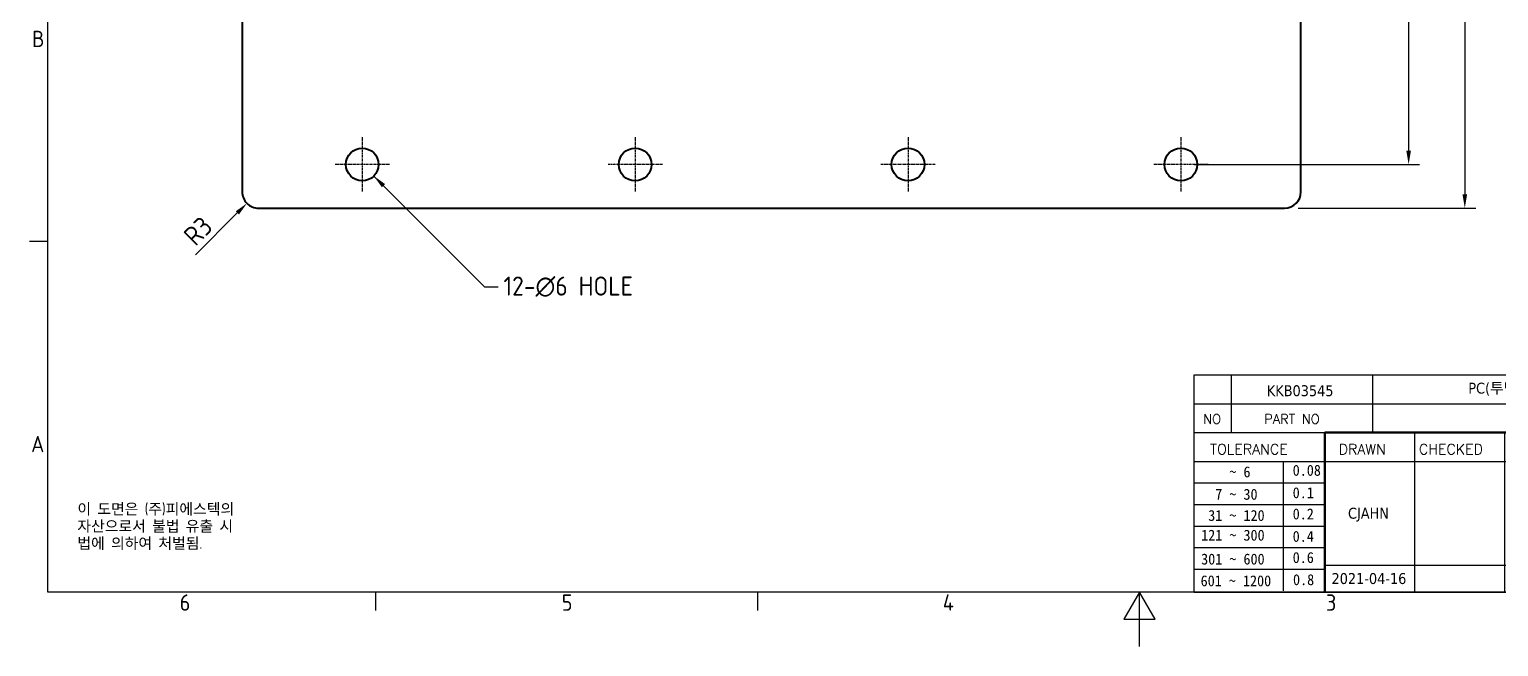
# Model space of a CAD drawing. Header units: millimetres. Extents: x 0 to 420, y 0 to 297.
# Drawn here: x 6.6 to 275.8, y 0 to 113.1 of the extents above; entities that cross this region are included whole.
import ezdxf
from ezdxf.enums import TextEntityAlignment as Align

# ---------------------------------------------------------------- set-up
doc = ezdxf.new("R2010")
doc.units = ezdxf.units.MM
doc.linetypes.add('CHAIN', pattern=[0.7087, 0.4724, -0.0591, 0.1181, -0.0591])
doc.layers.get('0').update_dxf_attribs({"color": 3, "lineweight": 25, "true_color": 0x00ff00})
for name, color, linetype, lineweight, true_color in [('가시적인 것(ISO)', 3, 'Continuous', 40, 0x00ff00), ('기호(ISO)', 5, 'Continuous', 25, 0x0000ff), ('제목(ISO)', 5, 'Continuous', 50, 0x0000ff), ('중심 표식(ISO)', 1, 'Continuous', 25, 0xff0000), ('치수(ISO)', 2, 'Continuous', 25, 0xffff00)]:
    doc.layers.add(name, color=color, linetype=linetype, lineweight=lineweight, true_color=true_color)
doc.layers.add('경계(ISO)', color=7, linetype='Continuous', lineweight=25)
doc.layers.add('해치(ISO)', color=7, linetype='Continuous', lineweight=18)
doc.styles.add('HAN_291', font='')
doc.styles.add('HAN_370', font='', dxfattribs={"width": 2})
doc.styles.add('RC_284', font='ROMANC.shx')
doc.styles.add('RC_287', font='ROMANC.shx')
doc.styles.add('RC_292', font='ROMANC.shx')
doc.styles.add('ROMANT_294', font='romant.shx')
doc.styles.add('문자 텍스트_PSTEK_POSCO', font='isocp.shx')
doc.styles.add('치수 텍스트_PSTEK_POSCO', font='isocp.shx')
doc.styles.add('텍스트 스타일198', font='tahoma.ttf')
doc.styles.add('텍스트 스타일333', font='ROMANC.shx', dxfattribs={"width": 0.800000011920929})
doc.styles.get('HAN_291').set_extended_font_data('GulimChe')
doc.styles.get('HAN_370').set_extended_font_data('GulimChe')
doc.dimstyles.new('치수_PSTEK_POSCO', dxfattribs={"dimtxt": 3.5, "dimasz": 2.5, "dimexe": 2, "dimexo": 2.5, "dimgap": 1, "dimtad": 1, "dimrnd": 1e-08, "dimdsep": 46, "dimtxsty": '치수 텍스트_PSTEK_POSCO', "dimcen": 0.09, "dimdle": 10, "dimclrd": 7, "dimclre": 7, "dimclrt": 2, "dimadec": 1, "dimazin": 2, "dimtfac": 1, "dimtmove": 0, "dimatfit": 3, "dimfxl": 1, "dimtolj": 1, "dimlwd": -1, "dimlwe": -1, "dimarcsym": 0})
doc.dimstyles.new('치수_PSTEK_POSCO$7', dxfattribs={"dimtxt": 3.5, "dimasz": 2.5, "dimexe": 2, "dimexo": 2.5, "dimgap": 1, "dimtad": 1, "dimrnd": 1e-08, "dimdsep": 46, "dimtxsty": '치수 텍스트_PSTEK_POSCO', "dimcen": 0.09, "dimdle": 10, "dimclrd": 7, "dimclre": 7, "dimclrt": 2, "dimadec": 1, "dimazin": 2, "dimtfac": 1, "dimtmove": 0, "dimatfit": 3, "dimfxl": 1, "dimtolj": 1, "dimlwd": -1, "dimlwe": -1, "dimarcsym": 0})

# ---------------------------------------------------------------- blocks, each defined once
blk = doc.blocks.new('경계 Default Border')
at = {"layer": '경계(ISO)'}
for p, q in [((10, 74.25000190734863), (6.599999666213989, 74.25000190734863)), ((70, 10), (70, 6.599999666213989)), ((140, 10), (140, 6.599999666213989))]:
    blk.add_line(p, q, dxfattribs=at)
at = {"layer": '경계(ISO)', "flags": 128}
for points in [[(10, 10), (10, 287.0000076293945), (410, 287.0000076293945), (410, 10), (10, 10)], [(210, 0), (210, 10), (207.1132469177246, 5), (212.8867530822754, 5), (210, 10)]]:
    blk.add_lwpolyline(points, dxfattribs=at)
at = {"layer": '경계(ISO)', "color": 2, "true_color": 0xffff00, "char_height": 3.00000011920929, "attachment_point": 7, "style": '문자 텍스트_PSTEK_POSCO'}
for s, insert in [('B', (7.078270083685684, 109.8463944559917)), ('A', (6.914400698149937, 35.61784856929444)), ('6', (34.14453946055966, 6.57139439638704)), ('5', (104.1445394605597, 6.57139439638704)), ('4', (173.9734701308116, 6.59999988079071)), ('3', (244.1685395229535, 6.57139439638704))]:
    blk.add_mtext(s, dxfattribs=dict(at, insert=insert))
blk = doc.blocks.new('제목 블록 PSTEK')
at = {"true_color": 0x848484}
for points in [[(317.2195697678507, 17.0593801673321), (322.0326348870767, 21.62682475217465), (322.2781991042243, 21.94392121864296), (317.0471853425802, 16.97985676345368), (318.7512090904202, 16.1899260703855), (316.0018030350395, 12.71868385740789), (316.3356552234328, 13.00206718743325), (318.9235935156908, 16.2694494742633)], [(321.9846681452406, 19.60711530335299), (321.4042753185749, 19.60711530335299), (321.4042753185749, 19.45905590879572), (321.9846681452406, 19.45905590879572)], [(324.6615819988275, 19.45905590879572), (325.4196460989604, 19.45905590879572), (325.4196460989604, 20.11051724484596), (325.2419748254881, 20.11051724484596), (325.2419748254881, 19.60711530335299), (324.4839107253602, 19.60711530335299), (324.4839107253602, 15.3430047401139), (322.1623394187076, 15.3430047401139), (322.1623394187076, 15.19494534555726), (324.6615819988275, 15.19494534555726)], [(328.2914414389548, 19.45905590879572), (329.4054050004294, 19.45905590879572), (329.4054050004294, 20.11051724484596), (329.2277337269622, 20.11051724484596), (329.2277337269622, 19.60711530335299), (328.1137701654877, 19.60711530335299), (328.1137701654877, 18.25543873810179), (328.2914414389548, 18.25543873810179)], [(332.5088862584528, 20.1105172448466), (332.3312149849806, 20.1105172448466), (332.3312149849806, 18.99741471888368), (332.5088862584528, 19.11081371413894)], [(335.6156307331414, 20.11051724484596), (335.2535118015555, 20.11051724484596), (334.2514536401189, 19.30614745124769), (335.4855464857051, 15.3430047401139), (333.1954852176545, 15.3430047401139), (333.2478643833523, 15.19494534555726), (335.6632177591723, 15.19494534555726), (334.4291249135862, 19.15808805669106)], [(328.2914414389548, 17.41554667867274), (329.4054050004294, 17.41554667867274), (329.4054050004294, 18.10737934354514), (329.2277337269622, 18.10737934354514), (329.2277337269622, 17.56360607323003), (328.1137701654877, 17.56360607323003), (328.1137701654877, 15.9944660761648), (328.2914414389548, 15.9944660761648)], [(332.5088862584528, 16.92964231796647), (332.3312149849806, 17.43186301645164), (332.3312149849806, 15.3430047401139), (330.0369607660135, 15.3430047401139), (330.0369607660135, 15.19494534555726), (332.5088862584528, 15.19494534555726)], [(329.5356972676428, 15.8464066816075), (329.3580259941756, 15.8464066816075), (329.3580259941756, 15.3430047401139), (325.8342124037171, 15.3430047401139), (325.8342124037171, 15.19494534555726), (329.5356972676428, 15.19494534555726)]]:
    blk.add_hatch(color=252, dxfattribs=at).paths.add_polyline_path(points)
at = {"true_color": 0x0000ff}
blk.add_hatch(color=5, dxfattribs=at).paths.add_polyline_path([(321.6183518841322, 17.4193704504104), (319.5281351041078, 18.24969419629727), (322.4505835294948, 22.02344462252142), (317.2195697678507, 17.0593801673321), (318.9235935156908, 16.2694494742633), (316.1741874603099, 12.79820726128571)])
at = {"true_color": 0xff0000}
h = blk.add_hatch(color=1, dxfattribs=at)
edge = h.paths.add_edge_path(flags=0)
edge.add_line((314.2242174273352, 19.60711530335299), (314.2242174273352, 17.00126995915134))
edge.add_line((314.2242174273352, 17.00126995915134), (314.3485873187598, 17.00126995915134))
edge.add_arc((314.3485873187598, 17.6527312952023), 0.6514613360509371, 270, 360)
edge.add_line((315.0000486548106, 17.6527312952023), (315.0000486548106, 18.95565396730211))
edge.add_arc((314.3485873187598, 18.95565396730212), 0.6514613360508712, 0, 90)
edge.add_line((314.3485873187598, 19.60711530335299), (314.2242174273352, 19.60711530335299))
edge = h.paths.add_edge_path()
edge.add_arc((314.9847713324306, 18.28938669179658), 1.969189947606664, 269.9999999999959, 450)
edge.add_line((314.9847713324306, 20.25857663940318), (311.7664314776902, 20.25857663940324))
edge.add_line((311.7664314776902, 20.25857663940324), (311.7664314776902, 15.3430047401139))
edge.add_line((311.7664314776902, 15.3430047401139), (314.2242174273352, 15.3430047401139))
edge.add_line((314.2242174273352, 15.3430047401139), (314.2242174273352, 16.32019674418991))
edge.add_line((314.2242174273352, 16.32019674418991), (314.9847713324307, 16.32019674418991))
at = {"true_color": 0x848484}
h = blk.add_hatch(color=252, dxfattribs=at)
edge = h.paths.add_edge_path()
edge.add_arc((314.9847713324309, 18.28938669179657), 1.969189947606666, 270, 406.8278729790604)
edge.add_arc((315.1624426058984, 18.1413272972396), 1.969189947606962, -90, 53.560984836317004, ccw=False)
edge.add_line((315.1624426058984, 16.17213734963263), (314.4018887008024, 16.17213734963263))
edge.add_line((314.4018887008024, 16.17213734963263), (314.4018887008024, 15.19494534555726))
edge.add_line((314.4018887008024, 15.19494534555726), (311.9441027511573, 15.19494534555726))
edge.add_line((311.9441027511573, 15.19494534555726), (311.9441027511573, 15.3430047401139))
edge.add_line((311.9441027511573, 15.3430047401139), (314.2242174273352, 15.3430047401139))
edge.add_line((314.2242174273352, 15.3430047401139), (314.2242174273352, 16.32019674418991))
edge.add_line((314.2242174273352, 16.32019674418991), (314.9847713324309, 16.32019674418991))
h = blk.add_hatch(color=252, dxfattribs=at)
edge = h.paths.add_edge_path()
edge.add_line((314.4018887008024, 19.45905590879572), (314.5262585922315, 19.45905590879572))
edge.add_arc((314.5262585922314, 18.80759457274939), 0.6514613360463194, 60.4189348879147, 90.00000000000318, ccw=False)
edge.add_arc((314.3485873187602, 18.95565396730057), 0.6514613360524251, 39.96992292766206, 90.00000000009999)
edge.add_line((314.3485873187591, 19.60711530335307), (314.2242174273352, 19.60711530335298))
edge.add_line((314.2242174273352, 19.60711530335299), (314.2242174273352, 17.00126995915134))
edge.add_line((314.2242174273352, 17.00126995915134), (314.3485873187591, 17.00126995915134))
edge.add_arc((314.3485873187568, 17.652731295233), 0.6514613360816299, 270.0000000002, 274.6930825552478)
edge.add_line((314.4018887008024, 17.0034541317032), (314.4018887008024, 19.45905590879572))
at = {"true_color": 0xff0000}
for points in [[(324.4839107253602, 19.60711530335299), (325.2419748254881, 19.60711530335299), (325.2419748254881, 20.25857663940324), (321.2266040451076, 20.25857663940324), (321.2266040451076, 19.60711530335299), (321.9846681452406, 19.60711530335299), (321.9846681452406, 15.3430047401139), (324.4839107253602, 15.3430047401139)], [(329.2277337269622, 20.25857663940324), (325.65654113025, 20.25857663940324), (325.65654113025, 15.3430047401139), (329.3580259941756, 15.3430047401139), (329.3580259941756, 15.9944660761648), (328.1137701654877, 15.9944660761648), (328.1137701654877, 17.56360607323003), (329.2277337269622, 17.56360607323003), (329.2277337269622, 18.25543873810179), (328.1137701654877, 18.25543873810179), (328.1137701654877, 19.60711530335299), (329.2277337269622, 19.60711530335299)], [(332.3312149849806, 20.25857663940324), (329.8592894925411, 20.25857663940324), (329.8592894925411, 15.3430047401139), (332.3312149849806, 15.3430047401139), (332.3312149849806, 17.4318630164523), (333.0701931098801, 15.3430047401139), (335.4855464857051, 15.3430047401139), (334.2514536401189, 19.30614745124769), (335.4379594596742, 20.25857663940324), (334.3071782107978, 20.25857663940324), (332.3312149849806, 18.99741471888304)]]:
    blk.add_hatch(color=1, dxfattribs=at).paths.add_polyline_path(points)
at = {"layer": '해치(ISO)', "true_color": 0x27d1fc}
h = blk.add_hatch(color=140, dxfattribs=at)
edge = h.paths.add_edge_path()
edge.add_ellipse((330.3660919371412, 20.15576403068321), major_axis=(9.100907360794343, 0), ratio=0.4069904968023172, start_angle=301.3098473703837, end_angle=507.7436900681698)
edge.add_ellipse((331.5340919371412, 20.4634168429492), major_axis=(-9.82350664112931, 0), ratio=0.3942600559756514, start_angle=111.51207141178469, end_angle=334.47025347086895, ccw=False)
edge.add_line((335.1363447531188, 16.8601935978785), (335.0955236905705, 16.99119398620872))
at = {"color": 180, "true_color": 0x3f00ff}
for p, q in [((182.475792979055, 11.79100474011392), (182.4757929790549, 51.56524660363496)), ((182.4757929790549, 51.56524660363496), (372.4757929537551, 51.56524660363496)), ((189.2651435055721, 51.56524660363496), (189.2651435055722, 41.00524660363494)), ((215.2152739891528, 41.00524660363494), (215.2152739891528, 51.56524660363496)), ((280.8758854511282, 51.56524660363496), (280.8758854511282, 41.00524660363494)), ((310.0881549537552, 51.56524660363496), (310.0881549537553, 41.00524660363494)), ((316.9044520275131, 51.56524660363496), (316.9044520275127, 41.00524660363494)), ((338.4566026226726, 51.56524660363496), (338.4566026226727, 41.00524660363494)), ((372.4757929537551, 51.56524660363496), (372.4757929537551, 11.79100474011389)), ((182.475792979055, 46.2852466036349), (372.4757929537551, 46.28524660363492)), ((182.475792979055, 41.00524660363493), (206.451475290024, 41.00524660363493)), ((222.9401812389276, 11.79100474011392), (222.9401812389276, 41.00524660363494)), ((239.4288871878316, 11.79100474011392), (239.4288871878316, 41.00524660363494)), ((255.9175931367356, 11.79100474011392), (255.9175931367356, 41.00524660363494)), ((268.6918866058747, 41.00524660363494), (268.6918866058747, 30.44524660363498)), ((280.8758854511282, 41.00524660363494), (280.8758854511282, 25.16524660363502)), ((310.088154953755, 41.00524660363494), (310.088154953755, 11.79100474011392)), ((182.475792979055, 35.72524660363497), (206.451475290024, 35.72524660363497)), ((198.8621818849491, 12.02524660363491), (198.8621818849491, 35.72524660363497)), ((206.451475290024, 35.72524660363497), (372.4757929537551, 35.72524660363497)), ((182.475792979055, 31.77524660363492), (206.451475290024, 31.77524660363492)), ((255.917593136736, 30.44524660363498), (372.4757929537552, 30.44524660363501)), ((182.475792979055, 27.82524660363487), (206.451475290024, 27.82524660363487)), ((255.9175931367359, 25.16524660363502), (372.4757929537552, 25.165246603635)), ((268.6918866058744, 25.16524660363502), (268.6918866058744, 11.79100474011392)), ((182.475792979055, 23.87524660363505), (206.451475290024, 23.87524660363505)), ((182.475792979055, 19.92524660363478), (206.451475290024, 19.92524660363478)), ((255.9175931367359, 19.88524660363481), (310.0881549537553, 19.88524660363481)), ((206.451475290024, 16.74100474011396), (255.9175931367359, 16.74100474011396)), ((182.475792979055, 15.97524660363496), (206.451475290024, 15.97524660363496)), ((182.475792979055, 11.79100474011392), (372.4757929537551, 11.79100474011389))]:
    blk.add_line(p, q, dxfattribs=at)
at = {"color": 7, "lineweight": 50}
for p, q in [((206.4514752900237, 11.79100474011392), (206.4514752900237, 41.00524660363494)), ((206.451475290024, 41.00524660363494), (372.4757929537551, 41.00524660363496))]:
    blk.add_line(p, q, dxfattribs=at)
at = {"color": 7}
for p, q in [((322.2781991042243, 21.94392121864296), (317.0471853425802, 16.97985676345368)), ((322.4505835294948, 22.02344462252142), (317.2195697678507, 17.0593801673321)), ((317.2195697678507, 17.0593801673321), (322.0326348870767, 21.62682475217465)), ((319.5281351041078, 18.24969419629727), (322.4505835294948, 22.02344462252142)), ((322.0326348870767, 21.62682475217465), (322.2781991042243, 21.94392121864296)), ((311.7664314776902, 20.25900474011391), (311.7664314776902, 15.34300474011391)), ((314.9847713324309, 20.25857663940324), (311.7664314776902, 20.25857663940324)), ((314.9847713324309, 20.25857663940324), (311.7664314776902, 20.25857663940324)), ((311.7664314776902, 20.25857663940324), (311.7664314776902, 15.3430047401139)), ((314.2242174273352, 17.00126995915134), (314.2242174273352, 19.60711530335299)), ((314.2242174273352, 19.60711530335299), (314.3485873187591, 19.60711530335299)), ((314.3485873187591, 19.60711530335299), (314.2242174273352, 19.60711530335299)), ((314.2242174273352, 19.60711530335299), (314.2242174273352, 17.00126995915134)), ((314.2242174273352, 17.00126995915134), (314.2242174273352, 19.60711530335299)), ((314.2242174273352, 19.60711530335299), (314.3485873187591, 19.60711530335299)), ((314.4018887008024, 19.45905590879572), (314.5262585922314, 19.45905590879572)), ((314.4018887008024, 17.0034541317032), (314.4018887008024, 19.45905590879572)), ((315.0000486548106, 18.95565396730275), (315.0000486548106, 17.65273129520161)), ((315.0000486548106, 18.95565396730275), (315.0000486548106, 17.65273129520161)), ((325.2419748254881, 20.25857663940324), (321.2266040451076, 20.25857663940324)), ((321.2266040451076, 20.25857663940324), (321.2266040451076, 19.60711530335299)), ((325.2419748254881, 20.25857663940324), (321.2266040451076, 20.25857663940324)), ((321.2266040451076, 20.25857663940324), (321.2266040451076, 19.60711530335299)), ((321.2266040451076, 19.60711530335299), (321.9846681452406, 19.60711530335299)), ((321.2266040451076, 19.60711530335299), (321.9846681452406, 19.60711530335299)), ((321.4042753185749, 19.60711530335299), (321.4042753185749, 19.45905590879572)), ((321.9846681452406, 19.60711530335299), (321.4042753185749, 19.60711530335299)), ((321.4042753185749, 19.45905590879572), (321.9846681452406, 19.45905590879572)), ((321.9846681452406, 19.60711530335299), (321.9846681452406, 15.3430047401139)), ((321.9846681452406, 19.45905590879572), (321.9846681452406, 19.60711530335299)), ((321.9846681452406, 19.60711530335299), (321.9846681452406, 15.3430047401139)), ((324.4839107253602, 19.60711530335299), (325.2419748254881, 19.60711530335299)), ((324.4839107253602, 15.3430047401139), (324.4839107253602, 19.60711530335299)), ((325.2419748254881, 19.60711530335299), (324.4839107253602, 19.60711530335299)), ((324.4839107253602, 19.60711530335299), (324.4839107253602, 15.3430047401139)), ((324.4839107253602, 19.60711530335299), (325.2419748254881, 19.60711530335299)), ((324.4839107253602, 15.3430047401139), (324.4839107253602, 19.60711530335299)), ((324.6615819988275, 19.45905590879572), (325.4196460989604, 19.45905590879572)), ((324.6615819988275, 15.19494534555726), (324.6615819988275, 19.45905590879572)), ((325.2419748254881, 19.60711530335299), (325.2419748254881, 20.25857663940324)), ((325.2419748254881, 19.60711530335299), (325.2419748254881, 20.25857663940324)), ((325.4196460989604, 20.11051724484596), (325.2419748254881, 20.11051724484596)), ((325.2419748254881, 20.11051724484596), (325.2419748254881, 19.60711530335299)), ((325.4196460989604, 19.45905590879572), (325.4196460989604, 20.11051724484596)), ((329.2277337269622, 20.25857663940324), (325.65654113025, 20.25857663940324)), ((325.65654113025, 20.25857663940324), (325.65654113025, 15.3430047401139)), ((325.65654113025, 20.25857663940324), (325.65654113025, 15.3430047401139)), ((329.2277337269622, 20.25857663940324), (325.65654113025, 20.25857663940324)), ((328.1137701654877, 18.25543873810179), (328.1137701654877, 19.60711530335299)), ((328.1137701654877, 19.60711530335299), (329.2277337269622, 19.60711530335299)), ((329.2277337269622, 19.60711530335299), (328.1137701654877, 19.60711530335299)), ((328.1137701654877, 19.60711530335299), (328.1137701654877, 18.25543873810179)), ((328.1137701654877, 18.25543873810179), (328.1137701654877, 19.60711530335299)), ((328.1137701654877, 19.60711530335299), (329.2277337269622, 19.60711530335299)), ((328.2914414389548, 18.25543873810179), (328.2914414389548, 19.45905590879572)), ((328.2914414389548, 19.45905590879572), (329.4054050004294, 19.45905590879572)), ((329.2277337269622, 19.60711530335299), (329.2277337269622, 20.25857663940324)), ((329.2277337269622, 19.60711530335299), (329.2277337269622, 20.25857663940324)), ((329.4054050004294, 20.11051724484596), (329.2277337269622, 20.11051724484596)), ((329.2277337269622, 20.11051724484596), (329.2277337269622, 19.60711530335299)), ((329.4054050004294, 19.45905590879572), (329.4054050004294, 20.11051724484596)), ((332.3312149849806, 20.25857663940324), (329.8592894925411, 20.25857663940324)), ((329.8592894925411, 20.25857663940324), (329.8592894925411, 15.3430047401139)), ((329.8592894925411, 20.25857663940324), (329.8592894925411, 15.3430047401139)), ((332.3312149849806, 20.25857663940324), (329.8592894925411, 20.25857663940324)), ((334.3071782107978, 20.25857663940324), (332.3312149849806, 18.99741471888304)), ((332.3312149849806, 18.99741471888304), (332.3312149849806, 20.25857663940324)), ((334.3071782107978, 20.25857663940324), (332.3312149849806, 18.99741471888304)), ((332.3312149849806, 18.99741471888304), (332.3312149849806, 20.25857663940324)), ((332.5088862584528, 20.1105172448466), (332.3312149849806, 20.1105172448466)), ((332.3312149849806, 20.1105172448466), (332.3312149849806, 18.99741471888368)), ((332.3312149849806, 18.99741471888368), (332.5088862584528, 19.11081371413894)), ((332.5088862584528, 19.11081371413894), (332.5088862584528, 20.1105172448466)), ((334.2514536401189, 19.30614745124769), (335.4379594596742, 20.25857663940324)), ((334.2514536401189, 19.30614745124769), (335.4379594596742, 20.25857663940324)), ((335.2535118015555, 20.11051724484596), (334.2514536401189, 19.30614745124769)), ((335.4855464857051, 15.3430047401139), (334.2514536401189, 19.30614745124769)), ((334.2514536401189, 19.30614745124769), (335.4855464857051, 15.3430047401139)), ((335.4855464857051, 15.3430047401139), (334.2514536401189, 19.30614745124769)), ((335.4379594596742, 20.25857663940324), (334.3071782107978, 20.25857663940324)), ((335.4379594596742, 20.25857663940324), (334.3071782107978, 20.25857663940324)), ((334.4291249135862, 19.15808805669104), (335.6156307331414, 20.11051724484596)), ((335.6632177591723, 15.19494534555726), (334.4291249135862, 19.15808805669104)), ((335.6156307331414, 20.11051724484596), (335.2535118015555, 20.11051724484596)), ((314.3485873187591, 17.00126995915134), (314.2242174273352, 17.00126995915134)), ((314.2242174273352, 17.00126995915134), (314.3485873187591, 17.00126995915134)), ((314.3485873187591, 17.00126995915134), (314.2242174273352, 17.00126995915134)), ((314.2242174273352, 16.32019674418991), (314.9847713324309, 16.32019674418991)), ((314.2242174273352, 15.3430047401139), (314.2242174273352, 16.32019674418991)), ((314.9847713324309, 16.32019674418991), (314.2242174273352, 16.32019674418991)), ((314.2242174273352, 16.32019674418991), (314.2242174273352, 15.3430047401139)), ((314.2242174273352, 16.32019674418991), (314.9847713324309, 16.32019674418991)), ((314.2242174273352, 15.3430047401139), (314.2242174273352, 16.32019674418991)), ((314.4018887008024, 16.17213734963263), (315.162442605898, 16.17213734963263)), ((314.4018887008024, 15.19494534555726), (314.4018887008024, 16.17213734963263)), ((318.7512090904202, 16.1899260703855), (316.0018030350395, 12.71868385740789)), ((316.1741874603099, 12.79820726128571), (321.6183518841322, 17.4193704504104)), ((318.9235935156908, 16.2694494742633), (316.1741874603099, 12.79820726128571)), ((316.3356552234328, 13.00206718743325), (318.9235935156908, 16.2694494742633)), ((317.0471853425802, 16.97985676345368), (318.7512090904202, 16.1899260703855)), ((318.9235935156908, 16.2694494742633), (317.2195697678507, 17.0593801673321)), ((317.2195697678507, 17.0593801673321), (318.9235935156908, 16.2694494742633)), ((321.6183518841322, 17.4193704504104), (319.5281351041078, 18.24969419629727)), ((329.2277337269622, 18.25543873810179), (328.1137701654877, 18.25543873810179)), ((328.1137701654877, 18.25543873810179), (328.2914414389548, 18.25543873810179)), ((329.2277337269622, 18.25543873810179), (328.1137701654877, 18.25543873810179)), ((328.1137701654877, 17.56360607323003), (329.2277337269622, 17.56360607323003)), ((328.1137701654877, 15.9944660761648), (328.1137701654877, 17.56360607323003)), ((329.2277337269622, 17.56360607323003), (328.1137701654877, 17.56360607323003)), ((328.1137701654877, 17.56360607323003), (328.1137701654877, 15.9944660761648)), ((328.1137701654877, 17.56360607323003), (329.2277337269622, 17.56360607323003)), ((328.1137701654877, 15.9944660761648), (328.1137701654877, 17.56360607323003)), ((328.2914414389548, 15.9944660761648), (328.2914414389548, 17.41554667867274)), ((328.2914414389548, 17.41554667867274), (329.4054050004294, 17.41554667867274)), ((329.2277337269622, 17.56360607323003), (329.2277337269622, 18.25543873810179)), ((329.2277337269622, 17.56360607323003), (329.2277337269622, 18.25543873810179)), ((329.4054050004294, 18.10737934354514), (329.2277337269622, 18.10737934354514)), ((329.2277337269622, 18.10737934354514), (329.2277337269622, 17.56360607323003)), ((329.4054050004294, 17.41554667867274), (329.4054050004294, 18.10737934354514)), ((332.3312149849806, 17.4318630164523), (333.0701931098801, 15.3430047401139)), ((332.3312149849806, 15.3430047401139), (332.3312149849806, 17.4318630164523)), ((332.5088862584528, 16.92964231796647), (332.3312149849806, 17.43186301645164)), ((332.3312149849806, 17.43186301645164), (332.3312149849806, 15.3430047401139)), ((332.3312149849806, 17.4318630164523), (333.0701931098801, 15.3430047401139)), ((332.3312149849806, 15.3430047401139), (332.3312149849806, 17.4318630164523)), ((332.5088862584528, 15.19494534555726), (332.5088862584528, 16.92964231796647)), ((345.0447381189468, 17.50375595811051), (344.9867755289346, 17.689895936919)), ((311.7664314776902, 15.3430047401139), (314.2242174273352, 15.3430047401139)), ((311.7664314776902, 15.3430047401139), (314.2242174273352, 15.3430047401139)), ((314.2242174273352, 15.3430047401139), (311.9441027511573, 15.3430047401139)), ((311.9441027511573, 15.3430047401139), (311.9441027511573, 15.19494534555726)), ((311.9441027511573, 15.19494534555726), (314.4018887008024, 15.19494534555726)), ((321.9846681452406, 15.3430047401139), (324.4839107253602, 15.3430047401139)), ((321.9846681452406, 15.3430047401139), (324.4839107253602, 15.3430047401139)), ((324.4839107253602, 15.3430047401139), (322.1623394187076, 15.3430047401139)), ((322.1623394187076, 15.3430047401139), (322.1623394187076, 15.19494534555726)), ((322.1623394187076, 15.19494534555726), (324.6615819988275, 15.19494534555726)), ((325.65654113025, 15.3430047401139), (329.3580259941756, 15.3430047401139)), ((325.65654113025, 15.3430047401139), (329.3580259941756, 15.3430047401139)), ((329.3580259941756, 15.3430047401139), (325.8342124037171, 15.3430047401139)), ((325.8342124037171, 15.3430047401139), (325.8342124037171, 15.19494534555726)), ((325.8342124037171, 15.19494534555726), (329.5356972676428, 15.19494534555726)), ((329.3580259941756, 15.9944660761648), (328.1137701654877, 15.9944660761648)), ((328.1137701654877, 15.9944660761648), (328.2914414389548, 15.9944660761648)), ((329.3580259941756, 15.9944660761648), (328.1137701654877, 15.9944660761648)), ((329.3580259941756, 15.3430047401139), (329.3580259941756, 15.9944660761648)), ((329.3580259941756, 15.3430047401139), (329.3580259941756, 15.9944660761648)), ((329.5356972676428, 15.8464066816075), (329.3580259941756, 15.8464066816075)), ((329.3580259941756, 15.8464066816075), (329.3580259941756, 15.3430047401139)), ((329.5356972676428, 15.19494534555726), (329.5356972676428, 15.8464066816075)), ((329.8592894925411, 15.3430047401139), (332.3312149849806, 15.3430047401139)), ((329.8592894925411, 15.3430047401139), (332.3312149849806, 15.3430047401139)), ((332.3312149849806, 15.3430047401139), (330.0369607660135, 15.3430047401139)), ((330.0369607660135, 15.3430047401139), (330.0369607660135, 15.19494534555726)), ((330.0369607660135, 15.19494534555726), (332.5088862584528, 15.19494534555726)), ((333.0701931098801, 15.3430047401139), (335.4855464857051, 15.3430047401139)), ((333.0701931098801, 15.3430047401139), (335.4855464857051, 15.3430047401139)), ((335.4855464857051, 15.3430047401139), (333.1954852176545, 15.3430047401139)), ((333.1954852176545, 15.3430047401139), (333.2478643833523, 15.19494534555726)), ((333.2478643833523, 15.19494534555726), (335.6632177591723, 15.19494534555726)), ((316.0018030350395, 12.71868385740789), (316.3356552234328, 13.00206718743325))]:
    blk.add_line(p, q, dxfattribs=at)
at = {"color": 5, "true_color": 0x0000ff}
for p, q in [((322.4505835294948, 22.02344462252142), (317.2195697678507, 17.0593801673321)), ((319.5281351041078, 18.24969419629727), (322.4505835294948, 22.02344462252142)), ((316.1741874603099, 12.79820726128571), (321.6183518841322, 17.4193704504104)), ((318.9235935156908, 16.2694494742633), (316.1741874603099, 12.79820726128571)), ((317.2195697678507, 17.0593801673321), (318.9235935156908, 16.2694494742633)), ((321.6183518841322, 17.4193704504104), (319.5281351041078, 18.24969419629727))]:
    blk.add_line(p, q, dxfattribs=at)
at = {"color": 1, "true_color": 0xff0000}
for p, q in [((314.9847713324309, 20.25857663940324), (311.7664314776902, 20.25857663940324)), ((311.7664314776902, 20.25857663940324), (311.7664314776902, 15.3430047401139)), ((314.2242174273352, 17.00126995915134), (314.2242174273352, 19.60711530335299)), ((314.2242174273352, 19.60711530335299), (314.3485873187591, 19.60711530335299)), ((315.0000486548106, 18.95565396730275), (315.0000486548106, 17.65273129520161)), ((325.2419748254881, 20.25857663940324), (321.2266040451076, 20.25857663940324)), ((321.2266040451076, 20.25857663940324), (321.2266040451076, 19.60711530335299)), ((321.2266040451076, 19.60711530335299), (321.9846681452406, 19.60711530335299)), ((321.9846681452406, 19.60711530335299), (321.9846681452406, 15.3430047401139)), ((324.4839107253602, 19.60711530335299), (325.2419748254881, 19.60711530335299)), ((324.4839107253602, 15.3430047401139), (324.4839107253602, 19.60711530335299)), ((325.2419748254881, 19.60711530335299), (325.2419748254881, 20.25857663940324)), ((329.2277337269622, 20.25857663940324), (325.65654113025, 20.25857663940324)), ((325.65654113025, 20.25857663940324), (325.65654113025, 15.3430047401139)), ((328.1137701654877, 18.25543873810179), (328.1137701654877, 19.60711530335299)), ((328.1137701654877, 19.60711530335299), (329.2277337269622, 19.60711530335299)), ((329.2277337269622, 19.60711530335299), (329.2277337269622, 20.25857663940324)), ((332.3312149849806, 20.25857663940324), (329.8592894925411, 20.25857663940324)), ((329.8592894925411, 20.25857663940324), (329.8592894925411, 15.3430047401139)), ((334.3071782107978, 20.25857663940324), (332.3312149849806, 18.99741471888304)), ((332.3312149849806, 18.99741471888304), (332.3312149849806, 20.25857663940324)), ((334.2514536401189, 19.30614745124769), (335.4379594596742, 20.25857663940324)), ((335.4855464857051, 15.3430047401139), (334.2514536401189, 19.30614745124769)), ((335.4379594596742, 20.25857663940324), (334.3071782107978, 20.25857663940324)), ((314.3485873187591, 17.00126995915134), (314.2242174273352, 17.00126995915134)), ((314.2242174273352, 16.32019674418991), (314.9847713324309, 16.32019674418991)), ((314.2242174273352, 15.3430047401139), (314.2242174273352, 16.32019674418991)), ((329.2277337269622, 18.25543873810179), (328.1137701654877, 18.25543873810179)), ((328.1137701654877, 17.56360607323003), (329.2277337269622, 17.56360607323003)), ((328.1137701654877, 15.9944660761648), (328.1137701654877, 17.56360607323003)), ((329.2277337269622, 17.56360607323003), (329.2277337269622, 18.25543873810179)), ((332.3312149849806, 17.4318630164523), (333.0701931098801, 15.3430047401139)), ((332.3312149849806, 15.3430047401139), (332.3312149849806, 17.4318630164523)), ((311.7664314776902, 15.3430047401139), (314.2242174273352, 15.3430047401139)), ((321.9846681452406, 15.3430047401139), (324.4839107253602, 15.3430047401139)), ((325.65654113025, 15.3430047401139), (329.3580259941756, 15.3430047401139)), ((329.3580259941756, 15.9944660761648), (328.1137701654877, 15.9944660761648)), ((329.3580259941756, 15.3430047401139), (329.3580259941756, 15.9944660761648)), ((329.8592894925411, 15.3430047401139), (332.3312149849806, 15.3430047401139)), ((333.0701931098801, 15.3430047401139), (335.4855464857051, 15.3430047401139))]:
    blk.add_line(p, q, dxfattribs=at)
at = {"color": 7}
for centre, radius, start, end in [((314.3485873187598, 18.95565396730211), 0.6514613360508712, 0, 90), ((314.3485873187602, 18.95565396730057), 0.6514613360524251, 39.96992292766117, 90), ((314.3485873187598, 18.95565396730212), 0.6514613360508712, 0, 90), ((314.5262585922314, 18.80759457274939), 0.6514613360463193, 60.41893488791137, 90), ((314.9847713324309, 18.28938669179658), 1.969189947606665, 270, 90), ((314.9847713324309, 18.28938669179658), 1.969189947606665, 270, 90), ((314.9847713324307, 18.2893866917965), 1.969189947606594, 270, 46.82787297909833), ((315.1624426058984, 18.1413272972396), 1.969189947606961, 270, 53.56098483636067), ((314.3485873187597, 17.65273129520228), 0.6514613360509381, 270, 0), ((314.3485873187598, 17.6527312952023), 0.6514613360509381, 270, 0), ((314.3485873187568, 17.652731295233), 0.6514613360816299, 270, 274.6930825552478)]:
    blk.add_arc(centre, radius, start, end, dxfattribs=at)
at = {"color": 1, "true_color": 0xff0000}
for centre, radius, start, end in [((314.3485873187598, 18.95565396730211), 0.6514613360508712, 0, 90), ((314.9847713324309, 18.28938669179657), 1.969189947606665, 270, 90), ((314.3485873187598, 17.6527312952023), 0.6514613360509381, 270, 0)]:
    blk.add_arc(centre, radius, start, end, dxfattribs=at)
at = {"layer": '제목(ISO)', "lineweight": 18}
blk.add_line((182.475792979055, 35.72500474011393), (182.475792979055, 11.79100474011392), dxfattribs=at)
at = {"layer": '제목(ISO)'}
for p, q in [((322.2781991042243, 21.94392121864296), (317.0471853425802, 16.97985676345368)), ((322.4505835294948, 22.02344462252142), (317.2195697678507, 17.0593801673321)), ((317.2195697678507, 17.0593801673321), (322.0326348870767, 21.62682475217465)), ((319.5281351041078, 18.24969419629727), (322.4505835294948, 22.02344462252142)), ((322.0326348870767, 21.62682475217465), (322.2781991042243, 21.94392121864296)), ((314.9847713324306, 20.25857663940324), (311.7664314776902, 20.25857663940324)), ((311.7664314776902, 20.25857663940324), (311.7664314776902, 15.3430047401139)), ((314.2242174273352, 17.00126995915134), (314.2242174273352, 19.60711530335299)), ((314.2242174273352, 19.60711530335299), (314.3485873187598, 19.60711530335299)), ((314.3485873187591, 19.60711530335299), (314.2242174273352, 19.60711530335299)), ((314.2242174273352, 19.60711530335299), (314.2242174273352, 17.00126995915134)), ((314.4018887008024, 19.45905590879572), (314.5262585922314, 19.45905590879572)), ((314.4018887008024, 17.0034541317032), (314.4018887008024, 19.45905590879572)), ((315.0000486548106, 18.95565396730211), (315.0000486548106, 17.6527312952023)), ((325.2419748254881, 20.25857663940324), (321.2266040451076, 20.25857663940324)), ((321.2266040451076, 20.25857663940324), (321.2266040451076, 19.60711530335299)), ((321.2266040451076, 19.60711530335299), (321.9846681452406, 19.60711530335299)), ((321.9846681452406, 19.60711530335299), (321.4042753185749, 19.60711530335299)), ((321.4042753185749, 19.60711530335299), (321.4042753185749, 19.45905590879572)), ((321.4042753185749, 19.45905590879572), (321.9846681452406, 19.45905590879572)), ((321.9846681452406, 19.60711530335299), (321.9846681452406, 15.3430047401139)), ((321.9846681452406, 19.45905590879572), (321.9846681452406, 19.60711530335299)), ((324.4839107253602, 19.60711530335299), (325.2419748254881, 19.60711530335299)), ((324.4839107253602, 15.3430047401139), (324.4839107253602, 19.60711530335299)), ((325.2419748254881, 19.60711530335299), (324.4839107253602, 19.60711530335299)), ((324.4839107253602, 19.60711530335299), (324.4839107253602, 15.3430047401139)), ((324.6615819988275, 19.45905590879572), (325.4196460989604, 19.45905590879572)), ((324.6615819988275, 15.19494534555726), (324.6615819988275, 19.45905590879572)), ((325.2419748254881, 19.60711530335299), (325.2419748254881, 20.25857663940324)), ((325.4196460989604, 20.11051724484596), (325.2419748254881, 20.11051724484596)), ((325.2419748254881, 20.11051724484596), (325.2419748254881, 19.60711530335299)), ((325.4196460989604, 19.45905590879572), (325.4196460989604, 20.11051724484596)), ((329.2277337269622, 20.25857663940324), (325.65654113025, 20.25857663940324)), ((325.65654113025, 20.25857663940324), (325.65654113025, 15.3430047401139)), ((328.1137701654877, 18.25543873810179), (328.1137701654877, 19.60711530335299)), ((328.1137701654877, 19.60711530335299), (329.2277337269622, 19.60711530335299)), ((329.2277337269622, 19.60711530335299), (328.1137701654877, 19.60711530335299)), ((328.1137701654877, 19.60711530335299), (328.1137701654877, 18.25543873810179)), ((328.2914414389548, 19.45905590879572), (329.4054050004294, 19.45905590879572)), ((328.2914414389548, 18.25543873810179), (328.2914414389548, 19.45905590879572)), ((329.2277337269622, 19.60711530335299), (329.2277337269622, 20.25857663940324)), ((329.4054050004294, 20.11051724484596), (329.2277337269622, 20.11051724484596)), ((329.2277337269622, 20.11051724484596), (329.2277337269622, 19.60711530335299)), ((329.4054050004294, 19.45905590879572), (329.4054050004294, 20.11051724484596)), ((332.3312149849806, 20.25857663940324), (329.8592894925411, 20.25857663940324)), ((329.8592894925411, 20.25857663940324), (329.8592894925411, 15.3430047401139)), ((334.3071782107978, 20.25857663940324), (332.3312149849806, 18.99741471888304)), ((332.3312149849806, 18.99741471888304), (332.3312149849806, 20.25857663940324)), ((332.5088862584528, 20.1105172448466), (332.3312149849806, 20.1105172448466)), ((332.3312149849806, 20.1105172448466), (332.3312149849806, 18.99741471888368)), ((332.3312149849806, 18.99741471888368), (332.5088862584528, 19.11081371413894)), ((332.5088862584528, 19.11081371413894), (332.5088862584528, 20.1105172448466)), ((334.2514536401189, 19.30614745124769), (335.4379594596742, 20.25857663940324)), ((335.2535118015555, 20.11051724484596), (334.2514536401189, 19.30614745124769)), ((335.4855464857051, 15.3430047401139), (334.2514536401189, 19.30614745124769)), ((334.2514536401189, 19.30614745124769), (335.4855464857051, 15.3430047401139)), ((335.4379594596742, 20.25857663940324), (334.3071782107978, 20.25857663940324)), ((334.4291249135862, 19.15808805669106), (335.6156307331414, 20.11051724484596)), ((335.6632177591723, 15.19494534555726), (334.4291249135862, 19.15808805669106)), ((335.6156307331414, 20.11051724484596), (335.2535118015555, 20.11051724484596)), ((314.3485873187598, 17.00126995915134), (314.2242174273352, 17.00126995915134)), ((314.2242174273352, 17.00126995915134), (314.3485873187591, 17.00126995915134)), ((314.2242174273352, 15.3430047401139), (314.2242174273352, 16.32019674418991)), ((314.2242174273352, 16.32019674418991), (314.9847713324307, 16.32019674418991)), ((314.9847713324309, 16.32019674418991), (314.2242174273352, 16.32019674418991)), ((314.2242174273352, 16.32019674418991), (314.2242174273352, 15.3430047401139)), ((314.4018887008024, 15.19494534555726), (314.4018887008024, 16.17213734963263)), ((314.4018887008024, 16.17213734963263), (315.1624426058984, 16.17213734963263)), ((318.7512090904202, 16.1899260703855), (316.0018030350395, 12.71868385740789)), ((316.1741874603099, 12.79820726128571), (321.6183518841322, 17.4193704504104)), ((318.9235935156908, 16.2694494742633), (316.1741874603099, 12.79820726128571)), ((316.3356552234328, 13.00206718743325), (318.9235935156908, 16.2694494742633)), ((317.0471853425802, 16.97985676345368), (318.7512090904202, 16.1899260703855)), ((317.2195697678507, 17.0593801673321), (318.9235935156908, 16.2694494742633)), ((318.9235935156908, 16.2694494742633), (317.2195697678507, 17.0593801673321)), ((321.6183518841322, 17.4193704504104), (319.5281351041078, 18.24969419629727)), ((329.2277337269622, 18.25543873810179), (328.1137701654877, 18.25543873810179)), ((328.1137701654877, 18.25543873810179), (328.2914414389548, 18.25543873810179)), ((328.1137701654877, 15.9944660761648), (328.1137701654877, 17.56360607323003)), ((328.1137701654877, 17.56360607323003), (329.2277337269622, 17.56360607323003)), ((329.2277337269622, 17.56360607323003), (328.1137701654877, 17.56360607323003)), ((328.1137701654877, 17.56360607323003), (328.1137701654877, 15.9944660761648)), ((328.2914414389548, 17.41554667867274), (329.4054050004294, 17.41554667867274)), ((328.2914414389548, 15.9944660761648), (328.2914414389548, 17.41554667867274)), ((329.2277337269622, 17.56360607323003), (329.2277337269622, 18.25543873810179)), ((329.4054050004294, 18.10737934354514), (329.2277337269622, 18.10737934354514)), ((329.2277337269622, 18.10737934354514), (329.2277337269622, 17.56360607323003)), ((329.4054050004294, 17.41554667867274), (329.4054050004294, 18.10737934354514)), ((332.3312149849806, 15.3430047401139), (332.3312149849806, 17.4318630164523)), ((332.3312149849806, 17.4318630164523), (333.0701931098801, 15.3430047401139)), ((332.5088862584528, 16.92964231796647), (332.3312149849806, 17.43186301645164)), ((332.3312149849806, 17.43186301645164), (332.3312149849806, 15.3430047401139)), ((332.5088862584528, 15.19494534555726), (332.5088862584528, 16.92964231796647)), ((311.7664314776902, 15.3430047401139), (314.2242174273352, 15.3430047401139)), ((314.2242174273352, 15.3430047401139), (311.9441027511573, 15.3430047401139)), ((311.9441027511573, 15.3430047401139), (311.9441027511573, 15.19494534555726)), ((311.9441027511573, 15.19494534555726), (314.4018887008024, 15.19494534555726)), ((321.9846681452406, 15.3430047401139), (324.4839107253602, 15.3430047401139)), ((324.4839107253602, 15.3430047401139), (322.1623394187076, 15.3430047401139)), ((322.1623394187076, 15.3430047401139), (322.1623394187076, 15.19494534555726)), ((322.1623394187076, 15.19494534555726), (324.6615819988275, 15.19494534555726)), ((325.65654113025, 15.3430047401139), (329.3580259941756, 15.3430047401139)), ((329.3580259941756, 15.3430047401139), (325.8342124037171, 15.3430047401139)), ((325.8342124037171, 15.3430047401139), (325.8342124037171, 15.19494534555726)), ((325.8342124037171, 15.19494534555726), (329.5356972676428, 15.19494534555726)), ((329.3580259941756, 15.9944660761648), (328.1137701654877, 15.9944660761648)), ((328.1137701654877, 15.9944660761648), (328.2914414389548, 15.9944660761648)), ((329.3580259941756, 15.3430047401139), (329.3580259941756, 15.9944660761648)), ((329.5356972676428, 15.8464066816075), (329.3580259941756, 15.8464066816075)), ((329.3580259941756, 15.8464066816075), (329.3580259941756, 15.3430047401139)), ((329.5356972676428, 15.19494534555726), (329.5356972676428, 15.8464066816075)), ((329.8592894925411, 15.3430047401139), (332.3312149849806, 15.3430047401139)), ((332.3312149849806, 15.3430047401139), (330.0369607660135, 15.3430047401139)), ((330.0369607660135, 15.3430047401139), (330.0369607660135, 15.19494534555726)), ((330.0369607660135, 15.19494534555726), (332.5088862584528, 15.19494534555726)), ((333.0701931098801, 15.3430047401139), (335.4855464857051, 15.3430047401139)), ((335.4855464857051, 15.3430047401139), (333.1954852176545, 15.3430047401139)), ((333.1954852176545, 15.3430047401139), (333.2478643833523, 15.19494534555726)), ((333.2478643833523, 15.19494534555726), (335.6632177591723, 15.19494534555726)), ((316.0018030350395, 12.71868385740789), (316.3356552234328, 13.00206718743325))]:
    blk.add_line(p, q, dxfattribs=at)
at = {"layer": '제목(ISO)', "color": 4, "true_color": 0x00ffff}
blk.add_line((335.1363447531188, 16.8601935978785), (335.0955236905705, 16.99119398620872), dxfattribs=at)
at = {"layer": '제목(ISO)'}
for centre, radius, start, end in [((314.3485873187598, 18.95565396730212), 0.6514613360508712, 0, 90), ((314.3485873187602, 18.95565396730057), 0.6514613360524251, 39.96992292766117, 90), ((314.5262585922314, 18.80759457274939), 0.6514613360463193, 60.41893488791137, 90), ((314.9847713324306, 18.28938669179658), 1.969189947606664, 46.82787297909431, 90), ((314.9847713324307, 18.2893866917965), 1.969189947606594, 270, 46.82787297909833), ((314.9847713324309, 18.28938669179657), 1.969189947606666, 270, 46.8278729790603), ((315.1624426058984, 18.1413272972396), 1.969189947606962, 270, 53.56098483631701), ((314.3485873187598, 17.6527312952023), 0.6514613360509371, 270, 0), ((314.3485873187568, 17.652731295233), 0.6514613360816299, 270, 274.6930825552478)]:
    blk.add_arc(centre, radius, start, end, dxfattribs=at)
at = {"layer": '제목(ISO)', "color": 4, "true_color": 0x00ffff}
for centre, major_axis, ratio, start_param, end_param in [((331.5340919371412, 20.4634168429492), (9.82350664112931, 0), 0.3942600559756514, 5.087845455444478, 8.97919982663645), ((330.3660919371412, 20.15576403068321), (9.100907360794343, 0), 0.4069904968023172, 5.258848905294775, 8.861799147915196)]:
    blk.add_ellipse(centre, major_axis=major_axis, ratio=ratio, start_param=start_param, end_param=end_param, dxfattribs=at)
at = {"color": 2, "true_color": 0xffff00}
for s, height, style, p in [('NO', 1.742399930953979, 'RC_284', (184.135398793432, 42.62317362549192)), ('PART NO', 1.742399930953979, 'RC_284', (195.3359407378685, 42.62317362549192)), ('DESCRIPTION', 1.742399930953979, 'RC_284', (240.4025565652523, 42.62317362549192)), ("Q'TY", 1.742399930953979, 'RC_284', (310.1440786515383, 42.62317362549192)), ('COLOR/FINISH', 1.742399930953979, 'RC_284', (317.7725341324144, 42.62317362549192)), ('REMARK', 1.742399930953979, 'RC_284', (348.346649953877, 42.62317362549192)), (' TOLERANCE', 1.899999976158142, 'RC_287', (184.0872874387979, 37.00893196870329)), ('DRAWN', 1.899999976158142, 'RC_287', (208.9766620976279, 37.00893196870329)), ('CHECKED', 1.899999976158142, 'RC_287', (223.6856844514997, 37.00893196870329)), ('APPROVED', 1.899999976158142, 'RC_287', (239.7795453577791, 37.00893196870329)), ('UNIT', 1.742399930953979, 'RC_284', (259.1652673287452, 37.34317362549218)), ('SCALE', 1.742399930953979, 'RC_284', (270.2934779252897, 37.34317362549218)), ('MODEL NAME', 2.178000062704086, 'RC_292', (284.096330289083, 37.25462520371384)), ('0.08', 2.000000029802322, 'HAN_291', (200.5467345600617, 33.09873600004101)), ('    ~ 6', 2.000000029802322, 'HAN_291', (183.7721304966814, 32.8176515608431)), ('mm', 1.742399930953979, 'RC_284', (259.6505418159997, 32.3543089683787)), ('PART NAME', 2.178000062704086, 'RC_292', (285.1416959765849, 32.03045329421792)), ('  7 ~ 30', 2.000000029802322, 'HAN_291', (183.7721304966814, 28.70538114822415)), ('0.1', 2.000000029802322, 'HAN_291', (200.5467345600617, 28.98646558742206)), ('0.2', 2.000000029802322, 'HAN_291', (200.5467345600617, 25.10736625836028)), (' DWG NO.', 2.178000062704086, 'RC_292', (284.8124284083233, 26.75045329421772)), (' 31 ~ 120', 2.000000029802322, 'HAN_291', (183.7721304966814, 24.82628181916237)), ('121 ~ 300', 2.000000029802322, 'HAN_291', (183.7721304966814, 21.21401206133254)), ('0.4', 2.000000029802322, 'HAN_291', (200.5467345600617, 20.99509650053045)), ('SIZE', 1.742399930953979, 'RC_284', (259.1652673287452, 21.69497768947366)), ('REFERENCE', 2.178000062704086, 'RC_292', (278.2741065029841, 21.43214925458022)), ('0.6', 2.000000029802322, 'HAN_291', (200.5467345600617, 17.11599717146868)), ('301 ~ 600', 2.000000029802322, 'HAN_291', (183.7721304966814, 16.83491273227077)), ('601 ~ 1200', 2.000000029802322, 'HAN_291', (183.6802025156883, 12.84759660881125)), ('0.8', 2.000000029802322, 'HAN_291', (200.6097246063884, 13.05732192299702))]:
    blk.add_text(s, height=height, dxfattribs=dict(at, style=style)).set_placement(p)
at = {"color": 2, "true_color": 0xffff00, "style": 'RC_284'}
blk.add_text('MATERIAL', height=1.742399930953979, dxfattribs=at).set_placement((295.4820202024417, 43.64524660363492), align=Align.MIDDLE_CENTER)
at = {"color": 7, "style": '텍스트 스타일333', "width": 0.7999999523162842}
blk.add_text('N/S', height=2.000000029802322, dxfattribs=at).set_placement((274.7838860285014, 33.08524660363496), align=Align.MIDDLE_CENTER)
at = {"color": 2, "true_color": 0xffff00, "style": '텍스트 스타일333', "width": 0.7999999523162842}
blk.add_text('3rd ANGLE PROJ.', height=2.000000029802322, dxfattribs=at).set_placement((256.8430306642954, 26.76148381654429))
at = {"color": 7, "style": 'ROMANT_294'}
for s, p in [('POWER', (342.82727231297, 20.97115304607566)), ('SYSTEM', (342.82727231297, 17.3284636719184)), ('TECHNOLOGY', (342.82727231297, 13.57194088644453))]:
    blk.add_text(s, height=2.700000107288361, dxfattribs=at).set_placement(p)
at = {"color": 7, "insert": (320.8519732224835, 14.21236326823155), "char_height": 1.400000005960464, "attachment_point": 1, "line_spacing_factor": 0.3319999873638153, "style": 'HAN_370'}
blk.add_mtext('\\fHY견고딕|b0|i0;\\H1.4000;피에스텍', dxfattribs=at)
at = {"layer": '제목(ISO)', "color": 7, "style": '텍스트 스타일198'}
for tag, p in [('부품_번호_001', (195.8064908440141, 47.68004260673702)), ('설명_001', (232.7229940366366, 48.1538814053939)), ('재질_001', (293.8191592078832, 47.92524659519488)), ("3._Q'TY_001", (312.7051684940307, 47.92188863680521)), ('질량\\P3;_001', (350.3046145979153, 48.1643332325385)), ('1._MODEL_NAME_001', (332.0304049806628, 37.36524659519486)), ('제목_001', (337.2329680493248, 32.14664180417335)), ('설계자_001', (210.6823963971569, 25.23312566343435)), ('부품_번호_001', (334.465731097246, 26.8052465951949)), ('프로젝트_001', (271.5781103856521, 16.70760140974343)), ('시트_크기_001', (260.807090429518, 14.83812566343425)), ('작성_날짜_001', (207.6615770298207, 13.26600473167383)), ('프로젝트_002', (274.2373147712887, 13.28105905531428))]:
    blk.add_attdef(tag, p, '', height=2.000000029802322, dxfattribs=at)
for tag, p in [('4._COLOR', (327.6805273250926, 48.92524660363493)), ('점검자', (231.1845342133799, 26.23312567187446)), ('엔지니어링_승인자', (247.673240162284, 26.23312567187446)), ('점검_날짜', (231.1845342133799, 14.26600474011394)), ('엔지니어링_승인_날짜', (247.6732401622839, 14.26600474011394))]:
    blk.add_attdef(tag, text='', height=2.000000029802322, dxfattribs=at).set_placement(p, align=Align.MIDDLE_CENTER)
blk = doc.blocks.new('*D30')
at = {"layer": 'Defpoints', "color": 0, "transparency": 16777216}
for p in [(236.5888922402292, 206.3554682334493), (236.5888922402292, 80.35546823344933), (269.6056110717973, 80.35546823344933)]:
    blk.add_point(p, dxfattribs=at)
at = {"layer": '치수(ISO)', "color": 7, "transparency": 16777216}
for p, q in [((239.0888922402292, 206.3554682334493), (271.6056110717973, 206.3554682334493)), ((269.6056110717973, 203.8554682334493), (269.6056110717973, 82.85546823344933)), ((239.0888922402292, 80.35546823344933), (271.6056110717973, 80.35546823344933))]:
    blk.add_line(p, q, dxfattribs=at)
for points in [[(269.1889444051307, 203.8554682334493), (270.022277738464, 203.8554682334493), (269.6056110717973, 206.3554682334493)], [(269.1889444051306, 82.85546823344933), (270.022277738464, 82.85546823344933), (269.6056110717973, 80.35546823344933)]]:
    blk.add_solid(points, dxfattribs=at)
at = {"layer": '치수(ISO)', "color": 2, "transparency": 16777216, "insert": (266.8552665836083, 140.4686572098273), "char_height": 3.5, "attachment_point": 4, "rotation": 90, "style": '치수 텍스트_PSTEK_POSCO'}
blk.add_mtext('\\A1;126', dxfattribs=at)
blk = doc.blocks.new('*D32')
at = {"layer": 'Defpoints', "color": 0, "transparency": 16777216}
for p in [(222.5888922402292, 198.3554682334494), (217.5888922402292, 88.35546823344934), (259.3165472558323, 88.35546823344933)]:
    blk.add_point(p, dxfattribs=at)
at = {"layer": '치수(ISO)', "color": 7, "transparency": 16777216}
for p, q in [((225.0888922402292, 198.3554682334494), (261.3165472558323, 198.3554682334494)), ((259.3165472558323, 195.8554682334494), (259.3165472558323, 90.85546823344933)), ((220.0888922402292, 88.35546823344934), (261.3165472558323, 88.35546823344933))]:
    blk.add_line(p, q, dxfattribs=at)
for points in [[(258.8998805891657, 195.8554682334494), (259.733213922499, 195.8554682334494), (259.3165472558323, 198.3554682334494)], [(258.8998805891656, 90.85546823344933), (259.733213922499, 90.85546823344933), (259.3165472558323, 88.35546823344933)]]:
    blk.add_solid(points, dxfattribs=at)
at = {"layer": '치수(ISO)', "color": 2, "transparency": 16777216, "insert": (256.5665472558323, 140.9040902806935), "char_height": 3.5, "attachment_point": 4, "rotation": 90, "style": '치수 텍스트_PSTEK_POSCO'}
blk.add_mtext('\\A1;110', dxfattribs=at)
blk = doc.blocks.new('*D34')
at = {"layer": 'Defpoints', "color": 0, "transparency": 16777216}
for p in [(46.46757189666921, 81.2341478898899), (48.5888922402292, 83.35546823344927)]:
    blk.add_point(p, dxfattribs=at)
at = {"layer": '치수(ISO)', "color": 7, "transparency": 16777216}
blk.add_line((37.0415856368702, 71.80816163009358), (44.69980494370259, 79.46638093692377), dxfattribs=at)
blk.add_solid([(44.40517711820824, 79.76100876241821), (44.99443276919695, 79.17175311142934), (46.46757189666921, 81.2341478898899)], dxfattribs=at)
at = {"layer": '치수(ISO)', "color": 2, "transparency": 16777216, "insert": (35.80414876979412, 74.45981205954332), "char_height": 3.5, "attachment_point": 4, "rotation": 44.99999999999177, "style": '치수 텍스트_PSTEK_POSCO'}
blk.add_mtext('\\A1;R3', dxfattribs=at)

msp = doc.modelspace()

# ---------------------------------------------------------------- linework, layer by layer
at = {"layer": '가시적인 것(ISO)'}
for p, q in [((45.58889224022916, 203.3554682334494), (45.5888922402292, 83.3554682334493)), ((239.5888922402292, 83.35546823344934), (239.5888922402292, 203.3554682334494)), ((48.58889224022921, 80.35546823344932), (236.5888922402292, 80.35546823344933))]:
    msp.add_line(p, q, dxfattribs=at)
for centre in [(67.58889224022921, 88.35546823344933), (117.5888922402292, 88.35546823344934), (167.5888922402292, 88.35546823344934), (217.5888922402292, 88.35546823344934)]:
    msp.add_circle(centre, 3, dxfattribs=at)
for centre, radius, start, end in [((48.58889224022919, 83.35546823344927), 2.999999999999963, 180, 270.0000000000003), ((236.5888922402292, 83.35546823344934), 3.000000000000024, 270.0000000000007, 0)]:
    msp.add_arc(centre, radius, start, end, dxfattribs=at)
at = {"layer": '중심 표식(ISO)', "linetype": 'CHAIN'}
for p, q in [((67.58889224022921, 93.35546823344933), (67.58889224022921, 83.35546823344933)), ((117.5888922402292, 93.35546823344934), (117.5888922402292, 83.35546823344934)), ((167.5888922402292, 93.35546823344934), (167.5888922402292, 83.35546823344934)), ((217.5888922402292, 93.35546823344934), (217.5888922402292, 83.35546823344934)), ((72.58889224022921, 88.35546823344933), (62.58889224022921, 88.35546823344933)), ((122.5888922402292, 88.35546823344934), (112.5888922402292, 88.35546823344934)), ((172.5888922402292, 88.35546823344934), (162.5888922402292, 88.35546823344934)), ((222.5888922402292, 88.35546823344934), (212.5888922402292, 88.35546823344934))]:
    msp.add_line(p, q, dxfattribs=at)

# ---------------------------------------------------------------- block references
msp.add_blockref('경계 Default Border', (0, 0))
ref = msp.add_blockref('제목 블록 PSTEK', (37.52420704624484, -1.791004740113895))
ref.add_attrib('설계자_001', 'CJAHN', (248.2066034434017, 23.44212092332045), dxfattribs={"layer": '제목(ISO)', "color": 7, "height": 2.000000029802322, "style": '텍스트 스타일198'})
ref.add_attrib('프로젝트_001', '2021_컨버터_DC 4kW 집진기', (309.1023174318968, 14.91659666962954), dxfattribs={"layer": '제목(ISO)', "color": 7, "height": 2.000000029802322, "style": '텍스트 스타일198'})
ref.add_attrib('시트_크기_001', 'A3', (298.3312974757628, 13.04712092332036), dxfattribs={"layer": '제목(ISO)', "color": 7, "height": 2.000000029802322, "style": '텍스트 스타일198'})
ref.add_attrib("3._Q'TY_001", '1', (350.2293755402756, 46.13088389669131), dxfattribs={"layer": '제목(ISO)', "color": 7, "height": 2.000000029802322, "style": '텍스트 스타일198'})
ref.add_attrib('작성_날짜_001', '2021-04-16', (245.1857840760655, 11.47499999155994), dxfattribs={"layer": '제목(ISO)', "color": 7, "height": 2.000000029802322, "style": '텍스트 스타일198'})
ref.add_attrib('재질_001', 'PC', (331.3433662541281, 46.13424185508099), dxfattribs={"layer": '제목(ISO)', "color": 7, "height": 2.000000029802322, "style": '텍스트 스타일198'})
ref.add_attrib('부품_번호_001', 'KKB03545', (371.9899381434908, 25.014241855081), dxfattribs={"layer": '제목(ISO)', "color": 7, "height": 2.000000029802322, "style": '텍스트 스타일198'})
ref.add_attrib('1._MODEL_NAME_001', 'PSEP-0630KDC', (369.5546120269076, 35.57424185508097), dxfattribs={"layer": '제목(ISO)', "color": 7, "height": 2.000000029802322, "style": '텍스트 스타일198'})
ref.add_attrib('질량\\P3;_001', '0.086 kg', (387.8288216441601, 46.3733284924246), dxfattribs={"layer": '제목(ISO)', "color": 7, "height": 2.000000029802322, "style": '텍스트 스타일198'})
ref.add_attrib('설명_001', 'PC(투명) t=3.0*194*126', (270.2472010828815, 46.36287666528001), dxfattribs={"layer": '제목(ISO)', "color": 7, "height": 2.000000029802322, "style": '텍스트 스타일198'})
ref.add_attrib('부품_번호_001', 'KKB03545', (233.3306978902589, 45.88903786662313), dxfattribs={"layer": '제목(ISO)', "color": 7, "height": 2.000000029802322, "style": '텍스트 스타일198'})
ref.add_attrib('제목_001', '투시창', (374.7571750955697, 30.35563706405945), dxfattribs={"layer": '제목(ISO)', "color": 7, "height": 2.000000029802322, "style": '텍스트 스타일198'})
ref.add_attrib('프로젝트_002', '제작 PJT_NWL_네오디아', (311.7615218175334, 11.49005431520039), dxfattribs={"layer": '제목(ISO)', "color": 7, "height": 2.000000029802322, "style": '텍스트 스타일198'})

# ---------------------------------------------------------------- texts
at = {"layer": '기호(ISO)', "color": 2, "true_color": 0xffff00, "insert": (93.47453388052276, 65.95237156417129), "char_height": 3.499999940395355, "width": 27.53942205309867, "attachment_point": 4, "line_spacing_factor": 0.612500011920929, "style": '치수 텍스트_PSTEK_POSCO'}
msp.add_mtext('{12-\\fAIGDT|b0|i0;\\H3.5000;n\\fisocp|b0|i0;\\H3.5000;6 HOLE}', dxfattribs=at)
at = {"layer": '기호(ISO)', "color": 7, "insert": (15.39462540488438, 26.22827243992431), "char_height": 2.000000029802322, "width": 51.24013826054251, "attachment_point": 1, "line_spacing_factor": 0.9442214369773865, "style": '문자 텍스트_PSTEK_POSCO'}
msp.add_mtext('{이 도면은 (주)피에스텍의\\P자산으로서 불법 유출 시 \\P법에 의하여 처벌됨.}', dxfattribs=at)

# ---------------------------------------------------------------- dimensions: what is measured, and where the dimension line sits
at = {"layer": '치수(ISO)', "color": 7}
for base, p1, p2, angle, picture, middle in [((269.6056110717973, 80.35546823344933), (236.5888922402292, 206.3554682334493), (236.5888922402292, 80.35546823344933), 270, '*D30', (269.6056110717973, 143.3554682334493)), ((259.3165472558323, 88.35546823344933), (222.5888922402292, 198.3554682334494), (217.5888922402292, 88.35546823344934), 90, '*D32', (259.3165472558323, 143.3554682334494))]:
    dim = msp.add_linear_dim(base=base, p1=p1, p2=p2, angle=angle, dimstyle='치수_PSTEK_POSCO', override={"dimdec": 2, "dimtp": 0, "dimtm": -0, "dimtdec": 2, "dimtofl": 0, "dimatfit": 1}, dxfattribs=at)
    dim.commit()
    dim.dimension.update_dxf_attribs({"geometry": picture, "text_midpoint": middle, "dimtype": 160})
dim = msp.add_radius_dim(center=(48.5888922402292, 83.35546823344927), mpoint=(46.46757189666921, 81.2341478898899), dimstyle='치수_PSTEK_POSCO', override={"dimdec": 2, "dimcen": 0, "dimtp": 0, "dimtm": -0, "dimtdec": 2, "dimtofl": 0}, dxfattribs=at)
dim.commit()
dim.dimension.update_dxf_attribs({"geometry": '*D34', "text_midpoint": (39.28487297184117, 74.05144896506391), "dimtype": 164})

# ---------------------------------------------------------------- leaders
at = {"layer": '기호(ISO)', "color": 7, "annotation_type": 0, "has_hookline": 1, "hookline_direction": 0, "text_width": 25.51981051213806}
msp.add_leader([(69.71021258378917, 86.23414788988998), (89.97453388052276, 65.95237156417129), (92.47453388052276, 65.95237156417129)], dimstyle='치수_PSTEK_POSCO$7', override={"dimtad": 0}, dxfattribs=at)

doc.saveas('drawing.dxf')
